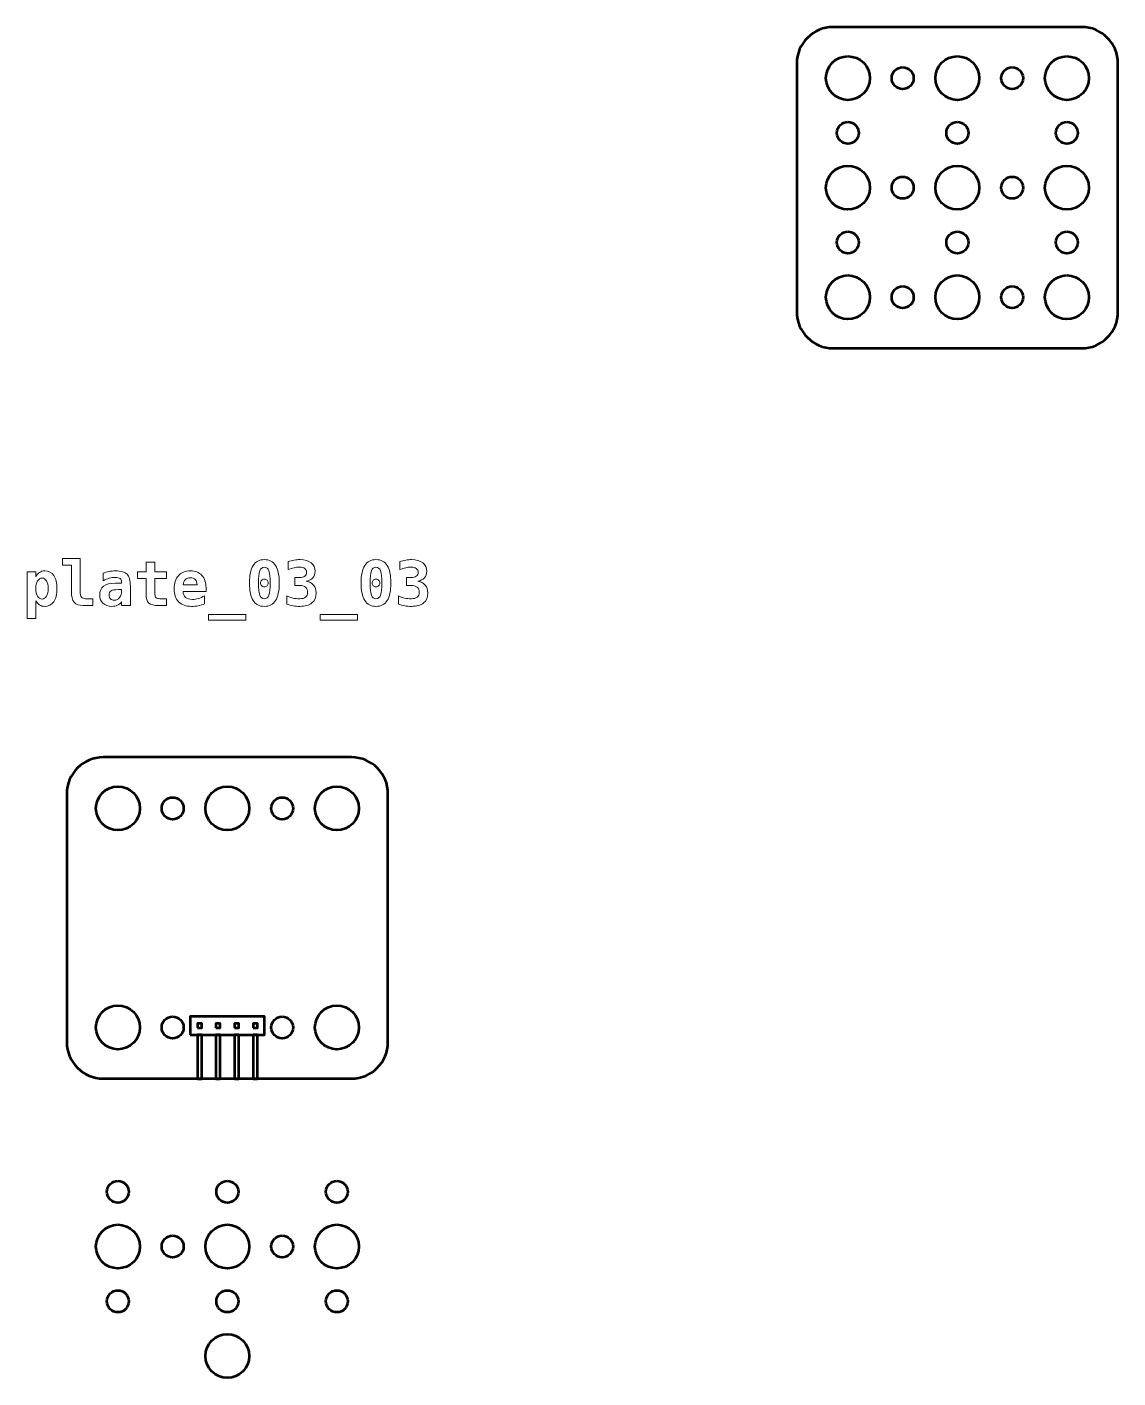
# Model space of a CAD drawing. Header units: centimetres. Extents: x -12.7 to 2.2, y -16.3 to 2.2.
import ezdxf

# ---------------------------------------------------------------- set-up
doc = ezdxf.new("R2010")
doc.units = ezdxf.units.CM
doc.header["$MEASUREMENT"] = 0
doc.layers.add('Layer 1', color=7, linetype='Continuous')

msp = doc.modelspace()

# ---------------------------------------------------------------- linework, layer by layer
at = {"layer": 'Layer 1', "lineweight": 53}
for points in [[(-10.508, -11.60201), (-9.492, -11.60201), (-9.492, -11.34801), (-10.508, -11.34801), (-10.508, -11.60201)], [(-10.41096, -11.505), (-10.35096, -11.505), (-10.35096, -11.445), (-10.41096, -11.445), (-10.41096, -11.505)], [(-10.15696, -11.505), (-10.09696, -11.505), (-10.09696, -11.445), (-10.15696, -11.445), (-10.15696, -11.505)], [(-9.90296, -11.505), (-9.84296, -11.505), (-9.84296, -11.445), (-9.90296, -11.445), (-9.90296, -11.505)], [(-9.64896, -11.505), (-9.58896, -11.505), (-9.58896, -11.445), (-9.64896, -11.445), (-9.64896, -11.505)], [(-10.41096, -12.20201), (-10.35096, -12.20201), (-10.35096, -11.60201), (-10.41096, -11.60201), (-10.41096, -12.20201)], [(-10.15696, -12.20201), (-10.09696, -12.20201), (-10.09696, -11.60201), (-10.15696, -11.60201), (-10.15696, -12.20201)], [(-9.90296, -12.20201), (-9.84296, -12.20201), (-9.84296, -11.60201), (-9.90296, -11.60201), (-9.90296, -12.20201)], [(-9.64896, -12.20201), (-9.58896, -12.20201), (-9.58896, -11.60201), (-9.64896, -11.60201), (-9.64896, -12.20201)]]:
    msp.add_lwpolyline(points, close=True, dxfattribs=at)
for centre, major_axis in [((-1.49999, 1.49999), (0, 0.30001)), ((0.00001, 1.49999), (0, 0.30001)), ((1.50001, 1.49999), (0, 0.30001)), ((-0.75, 1.5), (0, 0.15)), ((0.75, 1.5), (0, 0.15)), ((-1.5, 0.75), (0, 0.15)), ((0, 0.75), (0, 0.15)), ((1.5, 0.75), (0, 0.15)), ((-1.49999, -0.00001), (0, 0.30001)), ((0.00001, -0.00001), (0, 0.30001)), ((1.50001, -0.00001), (0, 0.30001)), ((-0.75, 0), (0, 0.15)), ((0.75, 0), (0, 0.15)), ((-1.5, -0.75), (0, 0.15)), ((0, -0.75), (0, 0.15)), ((1.5, -0.75), (0, 0.15)), ((-1.49999, -1.50001), (0, 0.30001)), ((0.00001, -1.50001), (0, 0.30001)), ((1.50001, -1.50001), (0, 0.30001)), ((-0.75, -1.5), (0, 0.15)), ((0.75, -1.5), (0, 0.15)), ((-11.49999, -8.50001), (0, 0.30001)), ((-9.99999, -8.50001), (0, 0.30001)), ((-8.49999, -8.50001), (0, 0.30001)), ((-10.75, -8.5), (0, 0.15)), ((-9.25, -8.5), (0, 0.15)), ((-11.49999, -11.50001), (0, 0.30001)), ((-8.49999, -11.50001), (0, 0.30001)), ((-10.75, -11.5), (0, 0.15)), ((-9.25, -11.5), (0, 0.15)), ((-11.5, -13.75), (0, 0.15)), ((-10, -13.75), (0, 0.15)), ((-8.5, -13.75), (0, 0.15)), ((-11.49999, -14.50001), (0, 0.30001)), ((-9.99999, -14.50001), (0, 0.30001)), ((-8.49999, -14.50001), (0, 0.30001)), ((-10.75, -14.5), (0, 0.15)), ((-9.25, -14.5), (0, 0.15)), ((-11.5, -15.25), (0, 0.15)), ((-10, -15.25), (0, 0.15)), ((-8.5, -15.25), (0, 0.15)), ((-9.99999, -16.00001), (0, 0.30001))]:
    msp.add_ellipse(centre, major_axis=major_axis, ratio=1, dxfattribs=at)
for points in [[(-2.2, -1.7), (-2.2, -1.7), (-2.2, 1.7), (-2.2, 1.7), (-2.2, 1.7), (-2.2, 1.97614), (-1.97614, 2.2), (-1.7, 2.2), (-1.7, 2.2), (-1.7, 2.2), (1.7, 2.2), (1.7, 2.2), (1.7, 2.2), (1.97614, 2.2), (2.2, 1.97614), (2.2, 1.7), (2.2, 1.7), (2.2, 1.7), (2.2, -1.7), (2.2, -1.7), (2.2, -1.7), (2.2, -1.97614), (1.97614, -2.2), (1.7, -2.2), (1.7, -2.2), (1.7, -2.2), (-1.7, -2.2), (-1.7, -2.2), (-1.7, -2.2), (-1.97614, -2.2), (-2.2, -1.97614), (-2.2, -1.7)], [(-12.2, -11.7), (-12.2, -11.7), (-12.2, -8.3), (-12.2, -8.3), (-12.2, -8.3), (-12.2, -8.02386), (-11.97614, -7.8), (-11.7, -7.8), (-11.7, -7.8), (-11.7, -7.8), (-8.3, -7.8), (-8.3, -7.8), (-8.3, -7.8), (-8.02386, -7.8), (-7.8, -8.02386), (-7.8, -8.3), (-7.8, -8.3), (-7.8, -8.3), (-7.8, -11.7), (-7.8, -11.7), (-7.8, -11.7), (-7.8, -11.97614), (-8.02386, -12.2), (-8.3, -12.2), (-8.3, -12.2), (-8.3, -12.2), (-11.7, -12.2), (-11.7, -12.2), (-11.7, -12.2), (-11.97614, -12.2), (-12.2, -11.97614), (-12.2, -11.7)]]:
    msp.add_open_spline(points, degree=3, knots=[0, 0, 0, 0, 0.11111111, 0.11111111, 0.11111111, 0.11111111, 0.22222222, 0.22222222, 0.22222222, 0.22222222, 0.33333333, 0.33333333, 0.33333333, 0.33333333, 0.44444444, 0.44444444, 0.44444444, 0.44444444, 0.55555556, 0.55555556, 0.55555556, 0.55555556, 0.66666667, 0.66666667, 0.66666667, 0.66666667, 0.77777778, 0.77777778, 0.77777778, 0.77777778, 1, 1, 1, 1], dxfattribs=at)
at = {"layer": 'Layer 1', "color": 5, "lineweight": 9}
for points, knots in [([(-12.13702, -5.52865), (-12.13702, -5.52865), (-12.13702, -5.17149), (-12.13702, -5.17149), (-12.13702, -5.17149), (-12.13702, -5.17149), (-12.25979, -5.17149), (-12.25979, -5.17149), (-12.25979, -5.17149), (-12.25979, -5.17149), (-12.25979, -5.07836), (-12.25979, -5.07836), (-12.25979, -5.07836), (-12.25979, -5.07836), (-12.01595, -5.07836), (-12.01595, -5.07836), (-12.01595, -5.07836), (-12.01595, -5.07836), (-12.01595, -5.52865), (-12.01595, -5.52865), (-12.01595, -5.52865), (-12.01595, -5.56505), (-12.0103, -5.59074), (-11.99901, -5.60598), (-11.99901, -5.60598), (-11.98772, -5.62108), (-11.96853, -5.6287), (-11.94158, -5.6287), (-11.94158, -5.6287), (-11.94158, -5.6287), (-11.84492, -5.6287), (-11.84492, -5.6287), (-11.84492, -5.6287), (-11.84492, -5.6287), (-11.84492, -5.72183), (-11.84492, -5.72183), (-11.84492, -5.72183), (-11.84492, -5.72183), (-11.97545, -5.72183), (-11.97545, -5.72183), (-11.97545, -5.72183), (-12.03302, -5.72183), (-12.07437, -5.70687), (-12.09948, -5.6771), (-12.09948, -5.6771), (-12.12446, -5.64732), (-12.13702, -5.59793), (-12.13702, -5.52865)], [0, 0, 0, 0, 0.07692308, 0.07692308, 0.07692308, 0.07692308, 0.15384615, 0.15384615, 0.15384615, 0.15384615, 0.23076923, 0.23076923, 0.23076923, 0.23076923, 0.30769231, 0.30769231, 0.30769231, 0.30769231, 0.38461538, 0.38461538, 0.38461538, 0.38461538, 0.46153846, 0.46153846, 0.46153846, 0.46153846, 0.53846154, 0.53846154, 0.53846154, 0.53846154, 0.61538462, 0.61538462, 0.61538462, 0.61538462, 0.69230769, 0.69230769, 0.69230769, 0.69230769, 0.76923077, 0.76923077, 0.76923077, 0.76923077, 0.84615385, 0.84615385, 0.84615385, 0.84615385, 1, 1, 1, 1]), ([(-10.99231, -5.12747), (-10.99231, -5.12747), (-10.99231, -5.2587), (-10.99231, -5.2587), (-10.99231, -5.2587), (-10.99231, -5.2587), (-10.83398, -5.2587), (-10.83398, -5.2587), (-10.83398, -5.2587), (-10.83398, -5.2587), (-10.83398, -5.35184), (-10.83398, -5.35184), (-10.83398, -5.35184), (-10.83398, -5.35184), (-10.99231, -5.35184), (-10.99231, -5.35184), (-10.99231, -5.35184), (-10.99231, -5.35184), (-10.99231, -5.57084), (-10.99231, -5.57084), (-10.99231, -5.57084), (-10.99231, -5.59144), (-10.98723, -5.60626), (-10.97721, -5.61529), (-10.97721, -5.61529), (-10.96719, -5.62418), (-10.9504, -5.6287), (-10.92698, -5.6287), (-10.92698, -5.6287), (-10.92698, -5.6287), (-10.83398, -5.6287), (-10.83398, -5.6287), (-10.83398, -5.6287), (-10.83398, -5.6287), (-10.83398, -5.72183), (-10.83398, -5.72183), (-10.83398, -5.72183), (-10.83398, -5.72183), (-10.93573, -5.72183), (-10.93573, -5.72183), (-10.93573, -5.72183), (-11.00515, -5.72183), (-11.05214, -5.71068), (-11.07656, -5.68853), (-11.07656, -5.68853), (-11.10111, -5.66637), (-11.11339, -5.62517), (-11.11339, -5.56505), (-11.11339, -5.56505), (-11.11339, -5.56505), (-11.11339, -5.35184), (-11.11339, -5.35184), (-11.11339, -5.35184), (-11.11339, -5.35184), (-11.23192, -5.35184), (-11.23192, -5.35184), (-11.23192, -5.35184), (-11.23192, -5.35184), (-11.23192, -5.2587), (-11.23192, -5.2587), (-11.23192, -5.2587), (-11.23192, -5.2587), (-11.11339, -5.2587), (-11.11339, -5.2587), (-11.11339, -5.2587), (-11.11339, -5.2587), (-11.11339, -5.12747), (-11.11339, -5.12747), (-11.11339, -5.12747), (-11.11339, -5.12747), (-10.99231, -5.12747), (-10.99231, -5.12747)], [0, 0, 0, 0, 0.05263158, 0.05263158, 0.05263158, 0.05263158, 0.10526316, 0.10526316, 0.10526316, 0.10526316, 0.15789474, 0.15789474, 0.15789474, 0.15789474, 0.21052632, 0.21052632, 0.21052632, 0.21052632, 0.26315789, 0.26315789, 0.26315789, 0.26315789, 0.31578947, 0.31578947, 0.31578947, 0.31578947, 0.36842105, 0.36842105, 0.36842105, 0.36842105, 0.42105263, 0.42105263, 0.42105263, 0.42105263, 0.47368421, 0.47368421, 0.47368421, 0.47368421, 0.52631579, 0.52631579, 0.52631579, 0.52631579, 0.57894737, 0.57894737, 0.57894737, 0.57894737, 0.63157895, 0.63157895, 0.63157895, 0.63157895, 0.68421053, 0.68421053, 0.68421053, 0.68421053, 0.73684211, 0.73684211, 0.73684211, 0.73684211, 0.78947368, 0.78947368, 0.78947368, 0.78947368, 0.84210526, 0.84210526, 0.84210526, 0.84210526, 0.89473684, 0.89473684, 0.89473684, 0.89473684, 1, 1, 1, 1]), ([(-9.69774, -5.41378), (-9.69774, -5.30696), (-9.68081, -5.22681), (-9.64694, -5.17361), (-9.64694, -5.17361), (-9.61293, -5.12027), (-9.56199, -5.0936), (-9.49383, -5.0936), (-9.49383, -5.0936), (-9.42554, -5.0936), (-9.37445, -5.12013), (-9.34045, -5.17333), (-9.34045, -5.17333), (-9.30658, -5.22653), (-9.28964, -5.30668), (-9.28964, -5.41378), (-9.28964, -5.41378), (-9.28964, -5.52075), (-9.30658, -5.60076), (-9.34045, -5.65396), (-9.34045, -5.65396), (-9.37445, -5.70715), (-9.42554, -5.73368), (-9.49383, -5.73368), (-9.49383, -5.73368), (-9.56199, -5.73368), (-9.61293, -5.70701), (-9.64694, -5.65367), (-9.64694, -5.65367), (-9.68081, -5.60047), (-9.69774, -5.52046), (-9.69774, -5.41378)], [0, 0, 0, 0, 0.11111111, 0.11111111, 0.11111111, 0.11111111, 0.22222222, 0.22222222, 0.22222222, 0.22222222, 0.33333333, 0.33333333, 0.33333333, 0.33333333, 0.44444444, 0.44444444, 0.44444444, 0.44444444, 0.55555556, 0.55555556, 0.55555556, 0.55555556, 0.66666667, 0.66666667, 0.66666667, 0.66666667, 0.77777778, 0.77777778, 0.77777778, 0.77777778, 1, 1, 1, 1]), ([(-9.01179, -5.44582), (-9.01179, -5.44582), (-9.07713, -5.44582), (-9.07713, -5.44582), (-9.07713, -5.44582), (-9.07713, -5.44582), (-9.07713, -5.33829), (-9.07713, -5.33829), (-9.07713, -5.33829), (-9.07713, -5.33829), (-9.01179, -5.33829), (-9.01179, -5.33829), (-9.01179, -5.33829), (-8.98145, -5.33829), (-8.95789, -5.33236), (-8.94124, -5.32037), (-8.94124, -5.32037), (-8.92458, -5.30837), (-8.91626, -5.29144), (-8.91626, -5.26971), (-8.91626, -5.26971), (-8.91626, -5.24671), (-8.92458, -5.22893), (-8.94124, -5.21609), (-8.94124, -5.21609), (-8.95789, -5.20324), (-8.98145, -5.19689), (-9.01179, -5.19689), (-9.01179, -5.19689), (-9.03493, -5.19689), (-9.05977, -5.19972), (-9.0863, -5.2055), (-9.0863, -5.2055), (-9.11269, -5.21129), (-9.1402, -5.21975), (-9.16857, -5.23076), (-9.16857, -5.23076), (-9.16857, -5.23076), (-9.16857, -5.11985), (-9.16857, -5.11985), (-9.16857, -5.11985), (-9.1402, -5.11138), (-9.11226, -5.10489), (-9.0846, -5.10037), (-9.0846, -5.10037), (-9.05709, -5.09586), (-9.0307, -5.0936), (-9.0053, -5.0936), (-9.0053, -5.0936), (-8.94025, -5.0936), (-8.88959, -5.10785), (-8.85318, -5.13622), (-8.85318, -5.13622), (-8.81678, -5.16458), (-8.79857, -5.20367), (-8.79857, -5.25362), (-8.79857, -5.25362), (-8.79857, -5.29017), (-8.80901, -5.32023), (-8.8299, -5.34351), (-8.8299, -5.34351), (-8.85092, -5.36679), (-8.8807, -5.38203), (-8.9195, -5.38909), (-8.9195, -5.38909), (-8.87548, -5.39685), (-8.84203, -5.41435), (-8.81889, -5.44186), (-8.81889, -5.44186), (-8.79575, -5.46924), (-8.78418, -5.50522), (-8.78418, -5.54981), (-8.78418, -5.54981), (-8.78418, -5.60965), (-8.80337, -5.65523), (-8.84161, -5.68655), (-8.84161, -5.68655), (-8.87999, -5.71802), (-8.93559, -5.73368), (-9.00869, -5.73368), (-9.00869, -5.73368), (-9.03973, -5.73368), (-9.07035, -5.73114), (-9.10055, -5.72592), (-9.10055, -5.72592), (-9.13075, -5.7207), (-9.15968, -5.71308), (-9.18719, -5.7032), (-9.18719, -5.7032), (-9.18719, -5.7032), (-9.18719, -5.58975), (-9.18719, -5.58975), (-9.18719, -5.58975), (-9.16123, -5.60273), (-9.13329, -5.61261), (-9.10323, -5.61938), (-9.10323, -5.61938), (-9.07317, -5.62616), (-9.04157, -5.62954), (-9.00855, -5.62954), (-9.00855, -5.62954), (-8.97538, -5.62954), (-8.94928, -5.62192), (-8.92995, -5.60668), (-8.92995, -5.60668), (-8.91061, -5.5913), (-8.90102, -5.57084), (-8.90102, -5.54488), (-8.90102, -5.54488), (-8.90102, -5.51327), (-8.91061, -5.48885), (-8.92995, -5.47164), (-8.92995, -5.47164), (-8.94928, -5.45442), (-8.97651, -5.44582), (-9.01179, -5.44582)], [0, 0, 0, 0, 0.03333333, 0.03333333, 0.03333333, 0.03333333, 0.06666667, 0.06666667, 0.06666667, 0.06666667, 0.1, 0.1, 0.1, 0.1, 0.13333333, 0.13333333, 0.13333333, 0.13333333, 0.16666667, 0.16666667, 0.16666667, 0.16666667, 0.2, 0.2, 0.2, 0.2, 0.23333333, 0.23333333, 0.23333333, 0.23333333, 0.26666667, 0.26666667, 0.26666667, 0.26666667, 0.3, 0.3, 0.3, 0.3, 0.33333333, 0.33333333, 0.33333333, 0.33333333, 0.36666667, 0.36666667, 0.36666667, 0.36666667, 0.4, 0.4, 0.4, 0.4, 0.43333333, 0.43333333, 0.43333333, 0.43333333, 0.46666667, 0.46666667, 0.46666667, 0.46666667, 0.5, 0.5, 0.5, 0.5, 0.53333333, 0.53333333, 0.53333333, 0.53333333, 0.56666667, 0.56666667, 0.56666667, 0.56666667, 0.6, 0.6, 0.6, 0.6, 0.63333333, 0.63333333, 0.63333333, 0.63333333, 0.66666667, 0.66666667, 0.66666667, 0.66666667, 0.7, 0.7, 0.7, 0.7, 0.73333333, 0.73333333, 0.73333333, 0.73333333, 0.76666667, 0.76666667, 0.76666667, 0.76666667, 0.8, 0.8, 0.8, 0.8, 0.83333333, 0.83333333, 0.83333333, 0.83333333, 0.86666667, 0.86666667, 0.86666667, 0.86666667, 0.9, 0.9, 0.9, 0.9, 0.93333333, 0.93333333, 0.93333333, 0.93333333, 1, 1, 1, 1]), ([(-8.16864, -5.41378), (-8.16864, -5.30696), (-8.15171, -5.22681), (-8.11784, -5.17361), (-8.11784, -5.17361), (-8.08383, -5.12027), (-8.03289, -5.0936), (-7.96473, -5.0936), (-7.96473, -5.0936), (-7.89644, -5.0936), (-7.84535, -5.12013), (-7.81135, -5.17333), (-7.81135, -5.17333), (-7.77748, -5.22653), (-7.76054, -5.30668), (-7.76054, -5.41378), (-7.76054, -5.41378), (-7.76054, -5.52075), (-7.77748, -5.60076), (-7.81135, -5.65396), (-7.81135, -5.65396), (-7.84535, -5.70715), (-7.89644, -5.73368), (-7.96473, -5.73368), (-7.96473, -5.73368), (-8.03289, -5.73368), (-8.08383, -5.70701), (-8.11784, -5.65367), (-8.11784, -5.65367), (-8.15171, -5.60047), (-8.16864, -5.52046), (-8.16864, -5.41378)], [0, 0, 0, 0, 0.11111111, 0.11111111, 0.11111111, 0.11111111, 0.22222222, 0.22222222, 0.22222222, 0.22222222, 0.33333333, 0.33333333, 0.33333333, 0.33333333, 0.44444444, 0.44444444, 0.44444444, 0.44444444, 0.55555556, 0.55555556, 0.55555556, 0.55555556, 0.66666667, 0.66666667, 0.66666667, 0.66666667, 0.77777778, 0.77777778, 0.77777778, 0.77777778, 1, 1, 1, 1]), ([(-7.48269, -5.44582), (-7.48269, -5.44582), (-7.54803, -5.44582), (-7.54803, -5.44582), (-7.54803, -5.44582), (-7.54803, -5.44582), (-7.54803, -5.33829), (-7.54803, -5.33829), (-7.54803, -5.33829), (-7.54803, -5.33829), (-7.48269, -5.33829), (-7.48269, -5.33829), (-7.48269, -5.33829), (-7.45235, -5.33829), (-7.42879, -5.33236), (-7.41214, -5.32037), (-7.41214, -5.32037), (-7.39548, -5.30837), (-7.38716, -5.29144), (-7.38716, -5.26971), (-7.38716, -5.26971), (-7.38716, -5.24671), (-7.39548, -5.22893), (-7.41214, -5.21609), (-7.41214, -5.21609), (-7.42879, -5.20324), (-7.45235, -5.19689), (-7.48269, -5.19689), (-7.48269, -5.19689), (-7.50583, -5.19689), (-7.53067, -5.19972), (-7.5572, -5.2055), (-7.5572, -5.2055), (-7.58359, -5.21129), (-7.6111, -5.21975), (-7.63947, -5.23076), (-7.63947, -5.23076), (-7.63947, -5.23076), (-7.63947, -5.11985), (-7.63947, -5.11985), (-7.63947, -5.11985), (-7.6111, -5.11138), (-7.58316, -5.10489), (-7.5555, -5.10037), (-7.5555, -5.10037), (-7.52799, -5.09586), (-7.5016, -5.0936), (-7.4762, -5.0936), (-7.4762, -5.0936), (-7.41115, -5.0936), (-7.36049, -5.10785), (-7.32408, -5.13622), (-7.32408, -5.13622), (-7.28768, -5.16458), (-7.26947, -5.20367), (-7.26947, -5.25362), (-7.26947, -5.25362), (-7.26947, -5.29017), (-7.27991, -5.32023), (-7.3008, -5.34351), (-7.3008, -5.34351), (-7.32182, -5.36679), (-7.3516, -5.38203), (-7.3904, -5.38909), (-7.3904, -5.38909), (-7.34638, -5.39685), (-7.31293, -5.41435), (-7.28979, -5.44186), (-7.28979, -5.44186), (-7.26665, -5.46924), (-7.25508, -5.50522), (-7.25508, -5.54981), (-7.25508, -5.54981), (-7.25508, -5.60965), (-7.27427, -5.65523), (-7.31251, -5.68655), (-7.31251, -5.68655), (-7.35089, -5.71802), (-7.40649, -5.73368), (-7.47959, -5.73368), (-7.47959, -5.73368), (-7.51063, -5.73368), (-7.54125, -5.73114), (-7.57145, -5.72592), (-7.57145, -5.72592), (-7.60165, -5.7207), (-7.63058, -5.71308), (-7.65809, -5.7032), (-7.65809, -5.7032), (-7.65809, -5.7032), (-7.65809, -5.58975), (-7.65809, -5.58975), (-7.65809, -5.58975), (-7.63213, -5.60273), (-7.60419, -5.61261), (-7.57413, -5.61938), (-7.57413, -5.61938), (-7.54407, -5.62616), (-7.51247, -5.62954), (-7.47945, -5.62954), (-7.47945, -5.62954), (-7.44628, -5.62954), (-7.42018, -5.62192), (-7.40085, -5.60668), (-7.40085, -5.60668), (-7.38151, -5.5913), (-7.37192, -5.57084), (-7.37192, -5.54488), (-7.37192, -5.54488), (-7.37192, -5.51327), (-7.38151, -5.48885), (-7.40085, -5.47164), (-7.40085, -5.47164), (-7.42018, -5.45442), (-7.44741, -5.44582), (-7.48269, -5.44582)], [0, 0, 0, 0, 0.03333333, 0.03333333, 0.03333333, 0.03333333, 0.06666667, 0.06666667, 0.06666667, 0.06666667, 0.1, 0.1, 0.1, 0.1, 0.13333333, 0.13333333, 0.13333333, 0.13333333, 0.16666667, 0.16666667, 0.16666667, 0.16666667, 0.2, 0.2, 0.2, 0.2, 0.23333333, 0.23333333, 0.23333333, 0.23333333, 0.26666667, 0.26666667, 0.26666667, 0.26666667, 0.3, 0.3, 0.3, 0.3, 0.33333333, 0.33333333, 0.33333333, 0.33333333, 0.36666667, 0.36666667, 0.36666667, 0.36666667, 0.4, 0.4, 0.4, 0.4, 0.43333333, 0.43333333, 0.43333333, 0.43333333, 0.46666667, 0.46666667, 0.46666667, 0.46666667, 0.5, 0.5, 0.5, 0.5, 0.53333333, 0.53333333, 0.53333333, 0.53333333, 0.56666667, 0.56666667, 0.56666667, 0.56666667, 0.6, 0.6, 0.6, 0.6, 0.63333333, 0.63333333, 0.63333333, 0.63333333, 0.66666667, 0.66666667, 0.66666667, 0.66666667, 0.7, 0.7, 0.7, 0.7, 0.73333333, 0.73333333, 0.73333333, 0.73333333, 0.76666667, 0.76666667, 0.76666667, 0.76666667, 0.8, 0.8, 0.8, 0.8, 0.83333333, 0.83333333, 0.83333333, 0.83333333, 0.86666667, 0.86666667, 0.86666667, 0.86666667, 0.9, 0.9, 0.9, 0.9, 0.93333333, 0.93333333, 0.93333333, 0.93333333, 1, 1, 1, 1]), ([(-12.62386, -5.6565), (-12.62386, -5.6565), (-12.62386, -5.89794), (-12.62386, -5.89794), (-12.62386, -5.89794), (-12.62386, -5.89794), (-12.74493, -5.89794), (-12.74493, -5.89794), (-12.74493, -5.89794), (-12.74493, -5.89794), (-12.74493, -5.2587), (-12.74493, -5.2587), (-12.74493, -5.2587), (-12.74493, -5.2587), (-12.62386, -5.2587), (-12.62386, -5.2587), (-12.62386, -5.2587), (-12.62386, -5.2587), (-12.62386, -5.32813), (-12.62386, -5.32813), (-12.62386, -5.32813), (-12.61116, -5.30146), (-12.59451, -5.28142), (-12.57391, -5.26787), (-12.57391, -5.26787), (-12.55316, -5.25447), (-12.52903, -5.24769), (-12.50123, -5.24769), (-12.50123, -5.24769), (-12.44832, -5.24769), (-12.40725, -5.26886), (-12.37804, -5.31134), (-12.37804, -5.31134), (-12.34883, -5.35381), (-12.3343, -5.4135), (-12.3343, -5.49069), (-12.3343, -5.49069), (-12.3343, -5.56886), (-12.34911, -5.62898), (-12.37875, -5.67089), (-12.37875, -5.67089), (-12.40824, -5.7128), (-12.45057, -5.73368), (-12.50533, -5.73368), (-12.50533, -5.73368), (-12.53016, -5.73368), (-12.55232, -5.72733), (-12.57207, -5.71449), (-12.57207, -5.71449), (-12.59169, -5.70165), (-12.60904, -5.68232), (-12.62386, -5.6565)], [0, 0, 0, 0, 0.07142857, 0.07142857, 0.07142857, 0.07142857, 0.14285714, 0.14285714, 0.14285714, 0.14285714, 0.21428571, 0.21428571, 0.21428571, 0.21428571, 0.28571429, 0.28571429, 0.28571429, 0.28571429, 0.35714286, 0.35714286, 0.35714286, 0.35714286, 0.42857143, 0.42857143, 0.42857143, 0.42857143, 0.5, 0.5, 0.5, 0.5, 0.57142857, 0.57142857, 0.57142857, 0.57142857, 0.64285714, 0.64285714, 0.64285714, 0.64285714, 0.71428571, 0.71428571, 0.71428571, 0.71428571, 0.78571429, 0.78571429, 0.78571429, 0.78571429, 0.85714286, 0.85714286, 0.85714286, 0.85714286, 1, 1, 1, 1]), ([(-12.45537, -5.48984), (-12.45537, -5.44511), (-12.46285, -5.41011), (-12.47767, -5.38486), (-12.47767, -5.38486), (-12.49248, -5.35946), (-12.51309, -5.34676), (-12.53919, -5.34676), (-12.53919, -5.34676), (-12.5653, -5.34676), (-12.58604, -5.35946), (-12.60114, -5.38486), (-12.60114, -5.38486), (-12.61624, -5.41011), (-12.62386, -5.44511), (-12.62386, -5.48984), (-12.62386, -5.48984), (-12.62386, -5.53443), (-12.61624, -5.56957), (-12.60114, -5.59483), (-12.60114, -5.59483), (-12.58604, -5.62023), (-12.5653, -5.63293), (-12.53919, -5.63293), (-12.53919, -5.63293), (-12.51309, -5.63293), (-12.49248, -5.62023), (-12.47767, -5.59483), (-12.47767, -5.59483), (-12.46285, -5.56957), (-12.45537, -5.53443), (-12.45537, -5.48984)], [0, 0, 0, 0, 0.11111111, 0.11111111, 0.11111111, 0.11111111, 0.22222222, 0.22222222, 0.22222222, 0.22222222, 0.33333333, 0.33333333, 0.33333333, 0.33333333, 0.44444444, 0.44444444, 0.44444444, 0.44444444, 0.55555556, 0.55555556, 0.55555556, 0.55555556, 0.66666667, 0.66666667, 0.66666667, 0.66666667, 0.77777778, 0.77777778, 0.77777778, 0.77777778, 1, 1, 1, 1]), ([(-11.32929, -5.45753), (-11.32929, -5.45753), (-11.32929, -5.72183), (-11.32929, -5.72183), (-11.32929, -5.72183), (-11.32929, -5.72183), (-11.44952, -5.72183), (-11.44952, -5.72183), (-11.44952, -5.72183), (-11.44952, -5.72183), (-11.44952, -5.67018), (-11.44952, -5.67018), (-11.44952, -5.67018), (-11.46405, -5.6905), (-11.48282, -5.70617), (-11.50568, -5.71717), (-11.50568, -5.71717), (-11.52854, -5.72818), (-11.5538, -5.73368), (-11.58132, -5.73368), (-11.58132, -5.73368), (-11.63395, -5.73368), (-11.67502, -5.71971), (-11.70437, -5.69191), (-11.70437, -5.69191), (-11.73372, -5.66412), (-11.74839, -5.62517), (-11.74839, -5.57536), (-11.74839, -5.57536), (-11.74839, -5.52131), (-11.7309, -5.48138), (-11.6959, -5.45569), (-11.6959, -5.45569), (-11.6609, -5.42987), (-11.60686, -5.41703), (-11.53362, -5.41703), (-11.53362, -5.41703), (-11.53362, -5.41703), (-11.44952, -5.41703), (-11.44952, -5.41703), (-11.44952, -5.41703), (-11.44952, -5.41703), (-11.44952, -5.39685), (-11.44952, -5.39685), (-11.44952, -5.39685), (-11.44952, -5.37724), (-11.45657, -5.36256), (-11.47083, -5.35254), (-11.47083, -5.35254), (-11.48508, -5.34252), (-11.50596, -5.33744), (-11.53362, -5.33744), (-11.53362, -5.33744), (-11.56255, -5.33744), (-11.59049, -5.34111), (-11.61772, -5.34831), (-11.61772, -5.34831), (-11.64482, -5.35565), (-11.67318, -5.36722), (-11.70267, -5.38316), (-11.70267, -5.38316), (-11.70267, -5.38316), (-11.70267, -5.27987), (-11.70267, -5.27987), (-11.70267, -5.27987), (-11.676, -5.26886), (-11.64877, -5.26082), (-11.62125, -5.2556), (-11.62125, -5.2556), (-11.59359, -5.25038), (-11.56438, -5.24769), (-11.53362, -5.24769), (-11.53362, -5.24769), (-11.45827, -5.24769), (-11.40549, -5.26293), (-11.37501, -5.29356), (-11.37501, -5.29356), (-11.34453, -5.32418), (-11.32929, -5.37879), (-11.32929, -5.45753)], [0, 0, 0, 0, 0.04761905, 0.04761905, 0.04761905, 0.04761905, 0.0952381, 0.0952381, 0.0952381, 0.0952381, 0.14285714, 0.14285714, 0.14285714, 0.14285714, 0.19047619, 0.19047619, 0.19047619, 0.19047619, 0.23809524, 0.23809524, 0.23809524, 0.23809524, 0.28571429, 0.28571429, 0.28571429, 0.28571429, 0.33333333, 0.33333333, 0.33333333, 0.33333333, 0.38095238, 0.38095238, 0.38095238, 0.38095238, 0.42857143, 0.42857143, 0.42857143, 0.42857143, 0.47619048, 0.47619048, 0.47619048, 0.47619048, 0.52380952, 0.52380952, 0.52380952, 0.52380952, 0.57142857, 0.57142857, 0.57142857, 0.57142857, 0.61904762, 0.61904762, 0.61904762, 0.61904762, 0.66666667, 0.66666667, 0.66666667, 0.66666667, 0.71428571, 0.71428571, 0.71428571, 0.71428571, 0.76190476, 0.76190476, 0.76190476, 0.76190476, 0.80952381, 0.80952381, 0.80952381, 0.80952381, 0.85714286, 0.85714286, 0.85714286, 0.85714286, 0.9047619, 0.9047619, 0.9047619, 0.9047619, 1, 1, 1, 1]), ([(-10.31243, -5.69897), (-10.34051, -5.71054), (-10.36916, -5.71915), (-10.39837, -5.72493), (-10.39837, -5.72493), (-10.42758, -5.73072), (-10.45848, -5.73368), (-10.49094, -5.73368), (-10.49094, -5.73368), (-10.56841, -5.73368), (-10.62753, -5.71294), (-10.66846, -5.67145), (-10.66846, -5.67145), (-10.70938, -5.62997), (-10.72984, -5.57028), (-10.72984, -5.49238), (-10.72984, -5.49238), (-10.72984, -5.41689), (-10.71008, -5.3572), (-10.67071, -5.31345), (-10.67071, -5.31345), (-10.63134, -5.26957), (-10.57758, -5.24769), (-10.50956, -5.24769), (-10.50956, -5.24769), (-10.44098, -5.24769), (-10.38764, -5.26801), (-10.34983, -5.30866), (-10.34983, -5.30866), (-10.31187, -5.34944), (-10.29296, -5.40673), (-10.29296, -5.48067), (-10.29296, -5.48067), (-10.29296, -5.48067), (-10.29296, -5.52964), (-10.29296, -5.52964), (-10.29296, -5.52964), (-10.29296, -5.52964), (-10.60623, -5.52964), (-10.60623, -5.52964), (-10.60623, -5.52964), (-10.60594, -5.56604), (-10.59522, -5.59314), (-10.57405, -5.61106), (-10.57405, -5.61106), (-10.55289, -5.62898), (-10.52128, -5.63801), (-10.47908, -5.63801), (-10.47908, -5.63801), (-10.45129, -5.63801), (-10.42391, -5.63406), (-10.39696, -5.62602), (-10.39696, -5.62602), (-10.37001, -5.61811), (-10.34192, -5.60541), (-10.31243, -5.58806), (-10.31243, -5.58806), (-10.31243, -5.58806), (-10.31243, -5.69897), (-10.31243, -5.69897)], [0, 0, 0, 0, 0.0625, 0.0625, 0.0625, 0.0625, 0.125, 0.125, 0.125, 0.125, 0.1875, 0.1875, 0.1875, 0.1875, 0.25, 0.25, 0.25, 0.25, 0.3125, 0.3125, 0.3125, 0.3125, 0.375, 0.375, 0.375, 0.375, 0.4375, 0.4375, 0.4375, 0.4375, 0.5, 0.5, 0.5, 0.5, 0.5625, 0.5625, 0.5625, 0.5625, 0.625, 0.625, 0.625, 0.625, 0.6875, 0.6875, 0.6875, 0.6875, 0.75, 0.75, 0.75, 0.75, 0.8125, 0.8125, 0.8125, 0.8125, 0.875, 0.875, 0.875, 0.875, 1, 1, 1, 1]), ([(-10.41488, -5.43904), (-10.41544, -5.40701), (-10.42363, -5.38274), (-10.43943, -5.36637), (-10.43943, -5.36637), (-10.45538, -5.34986), (-10.47866, -5.34168), (-10.50956, -5.34168), (-10.50956, -5.34168), (-10.53736, -5.34168), (-10.55952, -5.35014), (-10.57603, -5.36722), (-10.57603, -5.36722), (-10.59254, -5.38415), (-10.60227, -5.40828), (-10.60538, -5.43947), (-10.60538, -5.43947), (-10.60538, -5.43947), (-10.41488, -5.43904), (-10.41488, -5.43904)], [0, 0, 0, 0, 0.16666667, 0.16666667, 0.16666667, 0.16666667, 0.33333333, 0.33333333, 0.33333333, 0.33333333, 0.5, 0.5, 0.5, 0.5, 0.66666667, 0.66666667, 0.66666667, 0.66666667, 1, 1, 1, 1]), ([(-9.49383, -5.19689), (-9.52206, -5.19689), (-9.54252, -5.21411), (-9.5555, -5.24854), (-9.5555, -5.24854), (-9.56848, -5.28297), (-9.57497, -5.33815), (-9.57497, -5.41378), (-9.57497, -5.41378), (-9.57497, -5.48928), (-9.56848, -5.54431), (-9.5555, -5.57874), (-9.5555, -5.57874), (-9.54252, -5.61317), (-9.52206, -5.63039), (-9.49383, -5.63039), (-9.49383, -5.63039), (-9.46547, -5.63039), (-9.44487, -5.61317), (-9.43189, -5.57874), (-9.43189, -5.57874), (-9.4189, -5.54431), (-9.41241, -5.48928), (-9.41241, -5.41378), (-9.41241, -5.41378), (-9.41241, -5.33815), (-9.4189, -5.28297), (-9.43189, -5.24854), (-9.43189, -5.24854), (-9.44487, -5.21411), (-9.46547, -5.19689), (-9.49383, -5.19689)], [0, 0, 0, 0, 0.11111111, 0.11111111, 0.11111111, 0.11111111, 0.22222222, 0.22222222, 0.22222222, 0.22222222, 0.33333333, 0.33333333, 0.33333333, 0.33333333, 0.44444444, 0.44444444, 0.44444444, 0.44444444, 0.55555556, 0.55555556, 0.55555556, 0.55555556, 0.66666667, 0.66666667, 0.66666667, 0.66666667, 0.77777778, 0.77777778, 0.77777778, 0.77777778, 1, 1, 1, 1]), ([(-9.54534, -5.41378), (-9.54534, -5.39925), (-9.5404, -5.38683), (-9.53038, -5.37695), (-9.53038, -5.37695), (-9.5205, -5.36693), (-9.50823, -5.362), (-9.49383, -5.362), (-9.49383, -5.362), (-9.4793, -5.362), (-9.46688, -5.36693), (-9.457, -5.37695), (-9.457, -5.37695), (-9.44698, -5.38683), (-9.44205, -5.39925), (-9.44205, -5.41378), (-9.44205, -5.41378), (-9.44205, -5.42818), (-9.44698, -5.44045), (-9.457, -5.45033), (-9.457, -5.45033), (-9.46688, -5.46035), (-9.4793, -5.46529), (-9.49383, -5.46529), (-9.49383, -5.46529), (-9.50823, -5.46529), (-9.5205, -5.46035), (-9.53038, -5.45061), (-9.53038, -5.45061), (-9.5404, -5.44074), (-9.54534, -5.42846), (-9.54534, -5.41378)], [0, 0, 0, 0, 0.11111111, 0.11111111, 0.11111111, 0.11111111, 0.22222222, 0.22222222, 0.22222222, 0.22222222, 0.33333333, 0.33333333, 0.33333333, 0.33333333, 0.44444444, 0.44444444, 0.44444444, 0.44444444, 0.55555556, 0.55555556, 0.55555556, 0.55555556, 0.66666667, 0.66666667, 0.66666667, 0.66666667, 0.77777778, 0.77777778, 0.77777778, 0.77777778, 1, 1, 1, 1]), ([(-7.96473, -5.19689), (-7.99296, -5.19689), (-8.01342, -5.21411), (-8.0264, -5.24854), (-8.0264, -5.24854), (-8.03938, -5.28297), (-8.04587, -5.33815), (-8.04587, -5.41378), (-8.04587, -5.41378), (-8.04587, -5.48928), (-8.03938, -5.54431), (-8.0264, -5.57874), (-8.0264, -5.57874), (-8.01342, -5.61317), (-7.99296, -5.63039), (-7.96473, -5.63039), (-7.96473, -5.63039), (-7.93637, -5.63039), (-7.91577, -5.61317), (-7.90279, -5.57874), (-7.90279, -5.57874), (-7.8898, -5.54431), (-7.88331, -5.48928), (-7.88331, -5.41378), (-7.88331, -5.41378), (-7.88331, -5.33815), (-7.8898, -5.28297), (-7.90279, -5.24854), (-7.90279, -5.24854), (-7.91577, -5.21411), (-7.93637, -5.19689), (-7.96473, -5.19689)], [0, 0, 0, 0, 0.11111111, 0.11111111, 0.11111111, 0.11111111, 0.22222222, 0.22222222, 0.22222222, 0.22222222, 0.33333333, 0.33333333, 0.33333333, 0.33333333, 0.44444444, 0.44444444, 0.44444444, 0.44444444, 0.55555556, 0.55555556, 0.55555556, 0.55555556, 0.66666667, 0.66666667, 0.66666667, 0.66666667, 0.77777778, 0.77777778, 0.77777778, 0.77777778, 1, 1, 1, 1]), ([(-8.01624, -5.41378), (-8.01624, -5.39925), (-8.0113, -5.38683), (-8.00128, -5.37695), (-8.00128, -5.37695), (-7.9914, -5.36693), (-7.97913, -5.362), (-7.96473, -5.362), (-7.96473, -5.362), (-7.9502, -5.362), (-7.93778, -5.36693), (-7.9279, -5.37695), (-7.9279, -5.37695), (-7.91788, -5.38683), (-7.91295, -5.39925), (-7.91295, -5.41378), (-7.91295, -5.41378), (-7.91295, -5.42818), (-7.91788, -5.44045), (-7.9279, -5.45033), (-7.9279, -5.45033), (-7.93778, -5.46035), (-7.9502, -5.46529), (-7.96473, -5.46529), (-7.96473, -5.46529), (-7.97913, -5.46529), (-7.9914, -5.46035), (-8.00128, -5.45061), (-8.00128, -5.45061), (-8.0113, -5.44074), (-8.01624, -5.42846), (-8.01624, -5.41378)], [0, 0, 0, 0, 0.11111111, 0.11111111, 0.11111111, 0.11111111, 0.22222222, 0.22222222, 0.22222222, 0.22222222, 0.33333333, 0.33333333, 0.33333333, 0.33333333, 0.44444444, 0.44444444, 0.44444444, 0.44444444, 0.55555556, 0.55555556, 0.55555556, 0.55555556, 0.66666667, 0.66666667, 0.66666667, 0.66666667, 0.77777778, 0.77777778, 0.77777778, 0.77777778, 1, 1, 1, 1]), ([(-11.49792, -5.50424), (-11.54322, -5.50424), (-11.57483, -5.51002), (-11.59275, -5.52159), (-11.59275, -5.52159), (-11.61067, -5.53316), (-11.6197, -5.55306), (-11.6197, -5.58114), (-11.6197, -5.58114), (-11.6197, -5.60217), (-11.61349, -5.61882), (-11.60107, -5.63124), (-11.60107, -5.63124), (-11.58865, -5.64365), (-11.57186, -5.64986), (-11.55055, -5.64986), (-11.55055, -5.64986), (-11.51852, -5.64986), (-11.49369, -5.63773), (-11.47605, -5.6136), (-11.47605, -5.6136), (-11.45841, -5.58947), (-11.44952, -5.55574), (-11.44952, -5.51256), (-11.44952, -5.51256), (-11.44952, -5.51256), (-11.44952, -5.50424), (-11.44952, -5.50424), (-11.44952, -5.50424), (-11.44952, -5.50424), (-11.49792, -5.50424), (-11.49792, -5.50424)], [0, 0, 0, 0, 0.11111111, 0.11111111, 0.11111111, 0.11111111, 0.22222222, 0.22222222, 0.22222222, 0.22222222, 0.33333333, 0.33333333, 0.33333333, 0.33333333, 0.44444444, 0.44444444, 0.44444444, 0.44444444, 0.55555556, 0.55555556, 0.55555556, 0.55555556, 0.66666667, 0.66666667, 0.66666667, 0.66666667, 0.77777778, 0.77777778, 0.77777778, 0.77777778, 1, 1, 1, 1]), ([(-9.74854, -5.8429), (-9.74854, -5.8429), (-9.74854, -5.92164), (-9.74854, -5.92164), (-9.74854, -5.92164), (-9.74854, -5.92164), (-10.25824, -5.92164), (-10.25824, -5.92164), (-10.25824, -5.92164), (-10.25824, -5.92164), (-10.25824, -5.8429), (-10.25824, -5.8429), (-10.25824, -5.8429), (-10.25824, -5.8429), (-9.74854, -5.8429), (-9.74854, -5.8429)], [0, 0, 0, 0, 0.2, 0.2, 0.2, 0.2, 0.4, 0.4, 0.4, 0.4, 0.6, 0.6, 0.6, 0.6, 1, 1, 1, 1]), ([(-8.21944, -5.8429), (-8.21944, -5.8429), (-8.21944, -5.92164), (-8.21944, -5.92164), (-8.21944, -5.92164), (-8.21944, -5.92164), (-8.72914, -5.92164), (-8.72914, -5.92164), (-8.72914, -5.92164), (-8.72914, -5.92164), (-8.72914, -5.8429), (-8.72914, -5.8429), (-8.72914, -5.8429), (-8.72914, -5.8429), (-8.21944, -5.8429), (-8.21944, -5.8429)], [0, 0, 0, 0, 0.2, 0.2, 0.2, 0.2, 0.4, 0.4, 0.4, 0.4, 0.6, 0.6, 0.6, 0.6, 1, 1, 1, 1])]:
    msp.add_open_spline(points, degree=3, knots=knots, dxfattribs=at)

doc.saveas('drawing.dxf')
